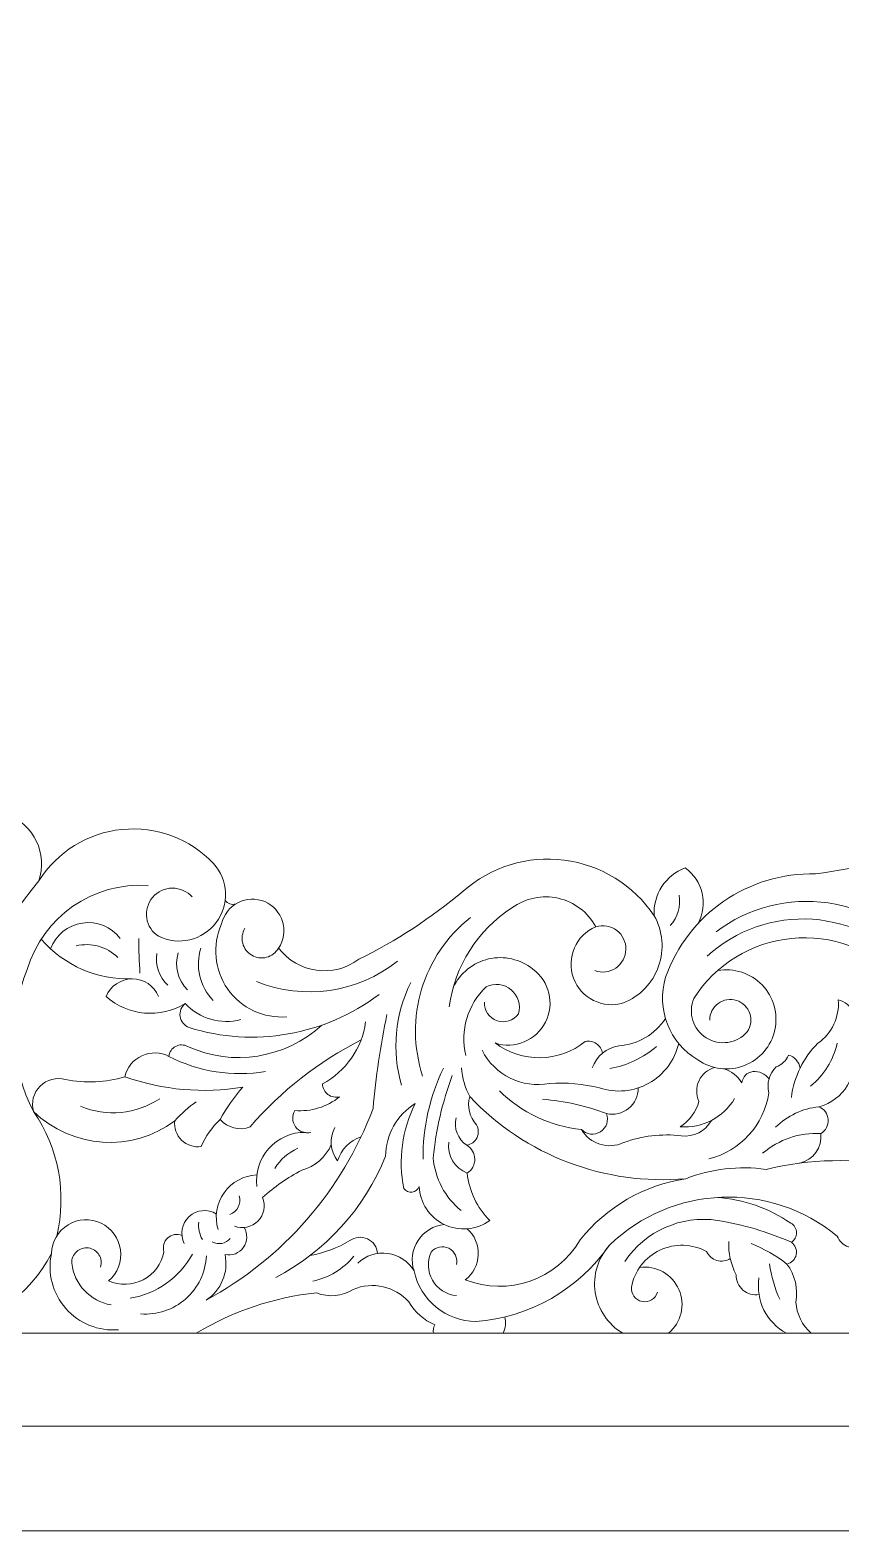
# Model space of a CAD drawing. Header units: millimetres. Extents: x 5152 to 5396, y 165 to 421.
# Drawn here: x 5274.2 to 5313.6, y 298.7 to 371.7 of the extents above; entities that cross this region are included whole.
import ezdxf

# ---------------------------------------------------------------- set-up
doc = ezdxf.new("R2010")
doc.units = ezdxf.units.MM
doc.header["$MEASUREMENT"] = 0
doc.layers.add('SITARA ALL', color=18, linetype='Continuous', true_color=0x000000)

msp = doc.modelspace()

# ---------------------------------------------------------------- linework, layer by layer
at = {"layer": 'SITARA ALL', "lineweight": 9}
for points, knots in [([(5152.3, 420.695), (5152.3, 420.695), (5396.3, 420.695), (5396.3, 420.695), (5396.3, 420.695), (5396.3, 298.695), (5396.3, 298.695), (5396.3, 298.695), (5152.3, 298.695), (5152.3, 298.695), (5152.3, 298.695), (5152.3, 420.695), (5152.3, 420.695)], [0, 0, 0, 0, 0.25, 0.25, 0.25, 0.5, 0.5, 0.5, 0.75, 0.75, 0.75, 1, 1, 1, 1]), ([(5158.284, 309.538), (5158.284, 309.538), (5158.284, 303.791), (5158.284, 303.791), (5158.284, 303.791), (5154.3, 303.791), (5154.3, 303.791), (5154.3, 303.791), (5154.3, 415.599), (5154.3, 415.599), (5154.3, 415.599), (5354.3, 415.599), (5354.3, 415.599), (5354.3, 415.599), (5354.3, 391.626), (5354.3, 391.626), (5354.3, 391.626), (5349.636, 391.626), (5349.636, 391.626), (5349.636, 391.626), (5349.636, 411.074), (5349.636, 411.074), (5349.636, 411.074), (5301.025, 411.074), (5301.025, 411.074), (5301.679, 410.889), (5302.203, 410.396), (5302.429, 409.755), (5302.655, 409.114), (5302.556, 408.402), (5302.163, 407.847), (5304.264, 410.007), (5307.224, 411.112), (5310.227, 410.858), (5311.335, 410.604), (5312.145, 409.652), (5312.219, 408.518), (5312.293, 407.383), (5311.613, 406.334), (5310.548, 405.938)], [0, 0, 0, 0, 0.071429, 0.071429, 0.071429, 0.142857, 0.142857, 0.142857, 0.214286, 0.214286, 0.214286, 0.285714, 0.285714, 0.285714, 0.357143, 0.357143, 0.357143, 0.428571, 0.428571, 0.428571, 0.5, 0.5, 0.5, 0.571429, 0.571429, 0.571429, 0.642857, 0.642857, 0.642857, 0.714286, 0.714286, 0.714286, 0.785714, 0.785714, 0.785714, 0.857143, 0.857143, 0.857143, 1, 1, 1, 1]), ([(5385.334, 308.316), (5385.334, 308.316), (5390.317, 308.316), (5390.317, 308.316), (5390.317, 308.316), (5390.317, 415.599), (5390.317, 415.599), (5390.317, 415.599), (5394.3, 415.599), (5394.3, 415.599), (5394.3, 415.599), (5394.3, 303.791), (5394.3, 303.791), (5394.3, 303.791), (5194.3, 303.791), (5194.3, 303.791), (5194.3, 303.791), (5194.3, 327.764), (5194.3, 327.764), (5194.3, 327.764), (5198.965, 327.764), (5198.965, 327.764), (5198.965, 327.764), (5198.965, 308.316), (5198.965, 308.316), (5198.965, 308.316), (5247.575, 308.316), (5247.575, 308.316), (5246.921, 308.501), (5246.398, 308.994), (5246.172, 309.635), (5245.945, 310.276), (5246.045, 310.988), (5246.438, 311.543), (5244.337, 309.383), (5241.376, 308.278), (5238.374, 308.532), (5237.266, 308.786), (5236.456, 309.738), (5236.382, 310.873), (5236.307, 312.007), (5236.987, 313.056), (5238.053, 313.453)], [0, 0, 0, 0, 0.066667, 0.066667, 0.066667, 0.133333, 0.133333, 0.133333, 0.2, 0.2, 0.2, 0.266667, 0.266667, 0.266667, 0.333333, 0.333333, 0.333333, 0.4, 0.4, 0.4, 0.466667, 0.466667, 0.466667, 0.533333, 0.533333, 0.533333, 0.6, 0.6, 0.6, 0.666667, 0.666667, 0.666667, 0.733333, 0.733333, 0.733333, 0.8, 0.8, 0.8, 0.866667, 0.866667, 0.866667, 1, 1, 1, 1]), ([(5328.343, 338.853), (5327.184, 339.313), (5325.876, 339.194), (5324.819, 338.533), (5323.762, 337.871), (5323.084, 336.746), (5322.992, 335.502), (5322.322, 335.67), (5321.635, 335.301), (5321.404, 334.65), (5320.975, 333.314), (5319.846, 332.321), (5318.467, 332.064), (5316.498, 331.408), (5314.47, 330.942), (5312.413, 330.671), (5309.144, 330.749), (5306.199, 328.721), (5305.111, 325.638), (5304.64, 324.094), (5305.292, 322.431), (5306.687, 321.62), (5307.347, 321.156), (5308.195, 321.053), (5308.947, 321.346), (5309.698, 321.638), (5310.254, 322.286), (5310.427, 323.074), (5310.601, 323.862), (5310.369, 324.684), (5309.809, 325.265), (5309.249, 325.845), (5308.437, 326.108), (5307.643, 325.964)], [0, 0, 0, 0, 0.083333, 0.083333, 0.083333, 0.166667, 0.166667, 0.166667, 0.25, 0.25, 0.25, 0.333333, 0.333333, 0.333333, 0.416667, 0.416667, 0.416667, 0.5, 0.5, 0.5, 0.583333, 0.583333, 0.583333, 0.666667, 0.666667, 0.666667, 0.75, 0.75, 0.75, 0.833333, 0.833333, 0.833333, 1, 1, 1, 1]), ([(5241.017, 319.986), (5242.416, 318.479), (5244.321, 317.545), (5246.369, 317.363), (5247.595, 317.003), (5248.915, 317.169), (5250.013, 317.824), (5251.111, 318.479), (5251.886, 319.561), (5252.151, 320.811), (5251.186, 321.018), (5250.346, 321.61), (5249.825, 322.449), (5249.304, 323.288), (5249.147, 324.303), (5249.389, 325.26), (5250.249, 328.036), (5252.564, 330.119), (5255.415, 330.685), (5259.563, 331.766), (5263.935, 331.639), (5268.014, 330.321), (5270.296, 329.882), (5272.521, 331.302), (5273.081, 333.558), (5274.367, 333.062), (5275.037, 331.641), (5274.605, 330.332), (5270.432, 325.359), (5269.227, 318.545), (5271.448, 312.446)], [0, 0, 0, 0, 0.090909, 0.090909, 0.090909, 0.181818, 0.181818, 0.181818, 0.272727, 0.272727, 0.272727, 0.363636, 0.363636, 0.363636, 0.454545, 0.454545, 0.454545, 0.545455, 0.545455, 0.545455, 0.636364, 0.636364, 0.636364, 0.727273, 0.727273, 0.727273, 0.818182, 0.818182, 0.818182, 1, 1, 1, 1]), ([(5282.065, 329.545), (5281.822, 329.822), (5281.471, 329.979), (5281.102, 329.977), (5280.733, 329.974), (5280.384, 329.812), (5280.145, 329.532), (5279.905, 329.251), (5279.799, 328.881), (5279.855, 328.516), (5279.91, 328.152), (5280.12, 327.83), (5280.432, 327.633), (5281.406, 327.155), (5282.58, 327.434), (5283.233, 328.299), (5283.886, 329.165), (5283.834, 330.371), (5283.107, 331.176), (5281.955, 332.385), (5280.311, 332.996), (5278.65, 332.831), (5276.988, 332.666), (5275.496, 331.745), (5274.605, 330.332)], [0, 0, 0, 0, 0.111111, 0.111111, 0.111111, 0.222222, 0.222222, 0.222222, 0.333333, 0.333333, 0.333333, 0.444444, 0.444444, 0.444444, 0.555556, 0.555556, 0.555556, 0.666667, 0.666667, 0.666667, 0.777778, 0.777778, 0.777778, 1, 1, 1, 1]), ([(5286.272, 327.055), (5287.208, 325.836), (5288.949, 325.595), (5290.179, 326.517), (5291.997, 327.412), (5293.7, 328.523), (5295.253, 329.825), (5296.598, 331.015), (5298.392, 331.568), (5300.174, 331.34), (5301.955, 331.113), (5303.553, 330.127), (5304.555, 328.636)], [0, 0, 0, 0, 0.2, 0.2, 0.2, 0.4, 0.4, 0.4, 0.6, 0.6, 0.6, 1, 1, 1, 1]), ([(5301.716, 328.096), (5300.745, 327.688), (5300.265, 326.591), (5300.627, 325.601), (5300.989, 324.612), (5302.062, 324.081), (5303.068, 324.396), (5303.866, 324.718), (5304.487, 325.367), (5304.772, 326.179), (5305.057, 326.992), (5304.978, 327.887), (5304.555, 328.636), (5304.49, 329.66), (5305.106, 330.605), (5306.069, 330.959), (5306.919, 330.34), (5307.186, 329.19), (5306.696, 328.259)], [0, 0, 0, 0, 0.142857, 0.142857, 0.142857, 0.285714, 0.285714, 0.285714, 0.428571, 0.428571, 0.428571, 0.571429, 0.571429, 0.571429, 0.714286, 0.714286, 0.714286, 1, 1, 1, 1]), ([(5282.268, 319.585), (5281.884, 319.316), (5281.533, 319.003), (5281.221, 318.652), (5279.129, 317.098), (5276.216, 317.292), (5274.344, 319.104), (5273.221, 321.246), (5273.111, 323.78), (5274.042, 326.012), (5274.797, 328.585), (5277.244, 330.286), (5279.919, 330.104)], [0, 0, 0, 0, 0.2, 0.2, 0.2, 0.4, 0.4, 0.4, 0.6, 0.6, 0.6, 1, 1, 1, 1]), ([(5284.632, 328.021), (5284.501, 327.803), (5284.463, 327.542), (5284.525, 327.295), (5284.588, 327.049), (5284.745, 326.839), (5284.965, 326.71), (5285.184, 326.581), (5285.445, 326.545), (5285.691, 326.611), (5285.936, 326.676), (5286.145, 326.835), (5286.272, 327.055), (5286.525, 327.435), (5286.596, 327.908), (5286.466, 328.346), (5286.335, 328.783), (5286.016, 329.139), (5285.596, 329.318), (5285.175, 329.496), (5284.698, 329.478), (5284.292, 329.268), (5283.887, 329.058), (5283.596, 328.679), (5283.499, 328.232), (5283.03, 327.198), (5283.143, 325.994), (5283.796, 325.065), (5284.449, 324.136), (5285.543, 323.621), (5286.675, 323.712)], [0, 0, 0, 0, 0.090909, 0.090909, 0.090909, 0.181818, 0.181818, 0.181818, 0.272727, 0.272727, 0.272727, 0.363636, 0.363636, 0.363636, 0.454545, 0.454545, 0.454545, 0.545455, 0.545455, 0.545455, 0.636364, 0.636364, 0.636364, 0.727273, 0.727273, 0.727273, 0.818182, 0.818182, 0.818182, 1, 1, 1, 1]), ([(5301.662, 325.963), (5302.003, 325.837), (5302.383, 325.883), (5302.684, 326.088), (5302.985, 326.292), (5303.169, 326.628), (5303.178, 326.992), (5303.187, 327.355), (5303.021, 327.701), (5302.731, 327.92), (5302.44, 328.139), (5302.063, 328.205), (5301.716, 328.096), (5301.334, 328.802), (5300.666, 329.308), (5299.883, 329.484), (5299.1, 329.66), (5298.28, 329.489), (5297.633, 329.014), (5295.958, 327.937), (5294.841, 326.181), (5294.577, 324.207)], [0, 0, 0, 0, 0.125, 0.125, 0.125, 0.25, 0.25, 0.25, 0.375, 0.375, 0.375, 0.5, 0.5, 0.5, 0.625, 0.625, 0.625, 0.75, 0.75, 0.75, 1, 1, 1, 1]), ([(5318.937, 324.144), (5318.382, 324.767), (5318.011, 325.533), (5317.864, 326.354), (5316.705, 327.93), (5314.962, 328.975), (5313.025, 329.255), (5311.089, 329.535), (5309.129, 329.033), (5307.57, 327.851)], [0, 0, 0, 0, 0.25, 0.25, 0.25, 0.5, 0.5, 0.5, 1, 1, 1, 1]), ([(5278.565, 327.533), (5278.129, 328.096), (5277.424, 328.38), (5276.72, 328.275), (5276.016, 328.169), (5275.424, 327.691), (5275.174, 327.025)], [0, 0, 0, 0, 0.333333, 0.333333, 0.333333, 1, 1, 1, 1]), ([(5307.135, 326.66), (5308.523, 327.939), (5310.378, 328.591), (5312.262, 328.461), (5314.145, 328.332), (5315.893, 327.431), (5317.093, 325.973), (5317.169, 325.803), (5317.107, 325.603), (5316.947, 325.507), (5316.787, 325.411), (5316.581, 325.451), (5316.467, 325.599), (5315.112, 327.012), (5313.185, 327.724), (5311.237, 327.531), (5309.288, 327.338), (5307.538, 326.262), (5306.487, 324.61), (5306.191, 323.908), (5306.447, 323.095), (5307.093, 322.691), (5307.739, 322.287), (5308.582, 322.411), (5309.084, 322.984), (5309.266, 323.246), (5309.312, 323.578), (5309.209, 323.88), (5309.106, 324.181), (5308.866, 324.416), (5308.562, 324.511), (5308.258, 324.607), (5307.926, 324.552), (5307.669, 324.364), (5307.412, 324.176), (5307.26, 323.876), (5307.26, 323.558)], [0, 0, 0, 0, 0.076923, 0.076923, 0.076923, 0.153846, 0.153846, 0.153846, 0.230769, 0.230769, 0.230769, 0.307692, 0.307692, 0.307692, 0.384615, 0.384615, 0.384615, 0.461538, 0.461538, 0.461538, 0.538462, 0.538462, 0.538462, 0.615385, 0.615385, 0.615385, 0.692308, 0.692308, 0.692308, 0.769231, 0.769231, 0.769231, 0.846154, 0.846154, 0.846154, 1, 1, 1, 1]), ([(5294.771, 325.146), (5295.103, 325.846), (5295.738, 326.356), (5296.493, 326.529), (5297.249, 326.703), (5298.042, 326.521), (5298.647, 326.036), (5299.458, 325.444), (5299.717, 324.349), (5299.261, 323.455), (5298.804, 322.56), (5297.764, 322.131), (5296.809, 322.441), (5298.118, 321.457), (5299.926, 321.484), (5301.203, 322.51), (5301.39, 322.551), (5301.585, 322.514), (5301.743, 322.407), (5301.901, 322.301), (5302.008, 322.134), (5302.04, 321.946)], [0, 0, 0, 0, 0.125, 0.125, 0.125, 0.25, 0.25, 0.25, 0.375, 0.375, 0.375, 0.5, 0.5, 0.5, 0.625, 0.625, 0.625, 0.75, 0.75, 0.75, 1, 1, 1, 1]), ([(5280.43, 324.71), (5280.213, 325.225), (5279.708, 325.56), (5279.149, 325.558), (5278.59, 325.556), (5278.087, 325.22), (5277.873, 324.703), (5278.946, 323.756), (5280.51, 323.619), (5281.73, 324.366), (5282.415, 323.621), (5283.456, 323.318), (5284.433, 323.578)], [0, 0, 0, 0, 0.2, 0.2, 0.2, 0.4, 0.4, 0.4, 0.6, 0.6, 0.6, 1, 1, 1, 1]), ([(5296.289, 324.422), (5296.273, 324.018), (5296.524, 323.652), (5296.906, 323.522), (5297.289, 323.392), (5297.711, 323.527), (5297.945, 323.856), (5298.075, 324.284), (5297.937, 324.747), (5297.594, 325.034), (5297.25, 325.32), (5296.77, 325.373), (5296.372, 325.169), (5295.475, 324.313), (5295.099, 323.047), (5295.383, 321.84)], [0, 0, 0, 0, 0.166667, 0.166667, 0.166667, 0.333333, 0.333333, 0.333333, 0.5, 0.5, 0.5, 0.666667, 0.666667, 0.666667, 1, 1, 1, 1]), ([(5281.73, 324.366), (5281.537, 324.213), (5281.442, 323.968), (5281.48, 323.725), (5281.518, 323.481), (5281.684, 323.277), (5281.914, 323.191), (5285.079, 322.206), (5288.521, 322.806), (5291.164, 324.805)], [0, 0, 0, 0, 0.25, 0.25, 0.25, 0.5, 0.5, 0.5, 1, 1, 1, 1]), ([(5320.11, 318.982), (5319.097, 319.578), (5318.289, 320.468), (5317.794, 321.533), (5316.372, 321.911), (5315.117, 322.757), (5314.233, 323.934), (5314.106, 324.241), (5313.837, 324.466), (5313.513, 324.539), (5313.585, 323.709), (5313.208, 322.904), (5312.525, 322.428), (5311.81, 321.722), (5311.355, 320.795), (5311.235, 319.796)], [0, 0, 0, 0, 0.166667, 0.166667, 0.166667, 0.333333, 0.333333, 0.333333, 0.5, 0.5, 0.5, 0.666667, 0.666667, 0.666667, 1, 1, 1, 1]), ([(5291.543, 323.82), (5291.23, 322.312), (5291.006, 320.787), (5290.872, 319.253), (5289.379, 315.265), (5286.489, 311.952), (5282.742, 309.929), (5283.478, 310.405), (5283.847, 311.283), (5283.668, 312.142), (5284.01, 312.075), (5284.36, 312.215), (5284.561, 312.5), (5284.762, 312.785), (5284.777, 313.16), (5284.6, 313.461)], [0, 0, 0, 0, 0.166667, 0.166667, 0.166667, 0.333333, 0.333333, 0.333333, 0.5, 0.5, 0.5, 0.666667, 0.666667, 0.666667, 1, 1, 1, 1]), ([(5305.103, 323.634), (5304.598, 322.863), (5303.761, 322.372), (5302.842, 322.305), (5302.241, 322.214), (5301.739, 321.799), (5301.538, 321.225)], [0, 0, 0, 0, 0.333333, 0.333333, 0.333333, 1, 1, 1, 1]), ([(5285.636, 321.055), (5284.032, 320.782), (5282.382, 321.04), (5280.938, 321.789), (5280.956, 321.996), (5281.078, 322.179), (5281.26, 322.276), (5281.443, 322.373), (5281.663, 322.371), (5281.844, 322.27), (5284.032, 321.276), (5286.6, 321.683), (5288.372, 323.307)], [0, 0, 0, 0, 0.2, 0.2, 0.2, 0.4, 0.4, 0.4, 0.6, 0.6, 0.6, 1, 1, 1, 1]), ([(5290.511, 323.471), (5290.334, 322.187), (5289.553, 321.064), (5288.41, 320.45), (5288.415, 320.248), (5288.512, 320.058), (5288.674, 319.936), (5288.837, 319.814), (5289.045, 319.773), (5289.242, 319.824), (5288.628, 319.328), (5287.846, 319.087), (5287.059, 319.154), (5286.912, 318.906), (5286.927, 318.594), (5287.099, 318.362), (5287.27, 318.131), (5287.564, 318.024), (5287.844, 318.093)], [0, 0, 0, 0, 0.142857, 0.142857, 0.142857, 0.285714, 0.285714, 0.285714, 0.428571, 0.428571, 0.428571, 0.571429, 0.571429, 0.571429, 0.714286, 0.714286, 0.714286, 1, 1, 1, 1]), ([(5290.288, 322.593), (5288.228, 321.542), (5286.393, 320.103), (5284.882, 318.353), (5284.368, 318.162), (5283.789, 318.307), (5283.425, 318.716)], [0, 0, 0, 0, 0.333333, 0.333333, 0.333333, 1, 1, 1, 1]), ([(5296.175, 322.085), (5296.791, 320.879), (5298.128, 320.223), (5299.459, 320.475), (5300.279, 320.526), (5301.102, 320.451), (5301.899, 320.254), (5302.698, 319.99), (5303.57, 320.075), (5304.302, 320.487), (5305.034, 320.9), (5305.559, 321.602), (5305.747, 322.421)], [0, 0, 0, 0, 0.2, 0.2, 0.2, 0.4, 0.4, 0.4, 0.6, 0.6, 0.6, 1, 1, 1, 1]), ([(5314.244, 322.1), (5314.522, 320.88), (5313.782, 319.657), (5312.572, 319.336), (5311.776, 319.255), (5311.032, 318.903), (5310.467, 318.337)], [0, 0, 0, 0, 0.333333, 0.333333, 0.333333, 1, 1, 1, 1]), ([(5280.938, 321.789), (5280.528, 322.004), (5280.041, 322.016), (5279.62, 321.823), (5279.199, 321.629), (5278.892, 321.252), (5278.787, 320.8), (5280.629, 320.146), (5282.605, 319.971), (5284.532, 320.291), (5284.103, 319.812), (5283.731, 319.283), (5283.425, 318.716), (5283.031, 318.345), (5282.717, 317.898), (5282.501, 317.402), (5282.154, 317.353), (5281.804, 317.468), (5281.554, 317.712), (5281.304, 317.957), (5281.181, 318.304), (5281.221, 318.652)], [0, 0, 0, 0, 0.125, 0.125, 0.125, 0.25, 0.25, 0.25, 0.375, 0.375, 0.375, 0.5, 0.5, 0.5, 0.625, 0.625, 0.625, 0.75, 0.75, 0.75, 1, 1, 1, 1]), ([(5307.223, 316.807), (5308.757, 317.185), (5309.909, 318.452), (5310.137, 320.016), (5310.021, 320.469), (5310.157, 320.951), (5310.494, 321.277), (5310.767, 321.376), (5310.986, 321.584), (5311.098, 321.852), (5311.391, 321.769), (5311.609, 321.523), (5311.657, 321.222)], [0, 0, 0, 0, 0.2, 0.2, 0.2, 0.4, 0.4, 0.4, 0.6, 0.6, 0.6, 1, 1, 1, 1]), ([(5275.471, 313.047), (5275.976, 315.135), (5275.566, 317.338), (5274.344, 319.104), (5274.217, 319.544), (5274.339, 320.018), (5274.663, 320.341), (5274.987, 320.665), (5275.461, 320.786), (5275.901, 320.659), (5276.86, 320.469), (5277.851, 320.517), (5278.787, 320.8)], [0, 0, 0, 0, 0.2, 0.2, 0.2, 0.4, 0.4, 0.4, 0.6, 0.6, 0.6, 1, 1, 1, 1]), ([(5294.726, 320.861), (5294.248, 319.568), (5293.935, 318.22), (5293.795, 316.848), (5293.885, 315.846), (5294.375, 314.924), (5295.155, 314.289)], [0, 0, 0, 0, 0.333333, 0.333333, 0.333333, 1, 1, 1, 1]), ([(5295.168, 321.231), (5295.209, 320.741), (5295.348, 320.266), (5295.577, 319.831), (5298.29, 316.964), (5302.161, 315.493), (5306.093, 315.838), (5304.062, 315.527), (5302.224, 314.464), (5300.945, 312.857), (5299.818, 310.921), (5297.444, 310.097), (5295.358, 310.915), (5295.74, 311.207), (5295.973, 311.654), (5295.991, 312.135), (5296.009, 312.616), (5295.812, 313.079), (5295.453, 313.4)], [0, 0, 0, 0, 0.142857, 0.142857, 0.142857, 0.285714, 0.285714, 0.285714, 0.428571, 0.428571, 0.428571, 0.571429, 0.571429, 0.571429, 0.714286, 0.714286, 0.714286, 1, 1, 1, 1]), ([(5307.512, 321.248), (5307.171, 321.16), (5306.887, 320.925), (5306.737, 320.606), (5306.587, 320.288), (5306.586, 319.92), (5306.734, 319.601), (5306.595, 319.09), (5306.271, 318.649), (5305.826, 318.364), (5306.897, 318.282), (5307.921, 318.814), (5308.468, 319.738)], [0, 0, 0, 0, 0.2, 0.2, 0.2, 0.4, 0.4, 0.4, 0.6, 0.6, 0.6, 1, 1, 1, 1]), ([(5310.146, 320.694), (5309.965, 320.947), (5309.664, 321.083), (5309.355, 321.052), (5309.073, 321.011), (5308.854, 320.786), (5308.822, 320.503), (5308.622, 320.826), (5308.315, 321.067), (5307.954, 321.185)], [0, 0, 0, 0, 0.25, 0.25, 0.25, 0.5, 0.5, 0.5, 1, 1, 1, 1]), ([(5297.018, 320.115), (5298.096, 319.05), (5299.504, 318.385), (5301.012, 318.232), (5301.429, 317.521), (5302.318, 317.244), (5303.064, 317.595), (5303.96, 317.92), (5304.919, 318.034), (5305.866, 317.927), (5306.467, 317.84), (5307.057, 318.138), (5307.343, 318.674)], [0, 0, 0, 0, 0.2, 0.2, 0.2, 0.4, 0.4, 0.4, 0.6, 0.6, 0.6, 1, 1, 1, 1]), ([(5302.232, 319.007), (5302.61, 318.919), (5303.007, 319.01), (5303.308, 319.253), (5303.609, 319.497), (5303.781, 319.866), (5303.774, 320.254)], [0, 0, 0, 0, 0.333333, 0.333333, 0.333333, 1, 1, 1, 1]), ([(5286.133, 311.029), (5288.557, 312.302), (5290.452, 314.39), (5291.483, 316.926), (5291.488, 317.974), (5292.032, 318.946), (5292.922, 319.499), (5292.281, 318.217), (5292.084, 316.76), (5292.364, 315.354), (5292.459, 315.228), (5292.614, 315.163), (5292.77, 315.184), (5292.926, 315.205), (5293.058, 315.309), (5293.116, 315.456), (5293.154, 314.661), (5293.624, 313.953), (5294.34, 313.608), (5295.057, 313.263), (5295.904, 313.337), (5296.549, 313.802), (5295.936, 314.426), (5295.55, 315.237), (5295.451, 316.106)], [0, 0, 0, 0, 0.111111, 0.111111, 0.111111, 0.222222, 0.222222, 0.222222, 0.333333, 0.333333, 0.333333, 0.444444, 0.444444, 0.444444, 0.555556, 0.555556, 0.555556, 0.666667, 0.666667, 0.666667, 0.777778, 0.777778, 0.777778, 1, 1, 1, 1]), ([(5294.562, 317.62), (5294.471, 316.97), (5294.839, 316.343), (5295.451, 316.106), (5295.686, 316.254), (5295.827, 316.513), (5295.823, 316.791), (5295.82, 317.069), (5295.672, 317.325), (5295.433, 317.467), (5295.651, 317.5), (5295.838, 317.639), (5295.932, 317.838), (5296.026, 318.037), (5296.016, 318.27), (5295.904, 318.459), (5295.567, 318.83), (5295.444, 319.348), (5295.577, 319.831)], [0, 0, 0, 0, 0.142857, 0.142857, 0.142857, 0.285714, 0.285714, 0.285714, 0.428571, 0.428571, 0.428571, 0.571429, 0.571429, 0.571429, 0.714286, 0.714286, 0.714286, 1, 1, 1, 1]), ([(5301.012, 318.232), (5301.256, 317.979), (5301.643, 317.933), (5301.939, 318.121), (5302.235, 318.31), (5302.358, 318.68), (5302.232, 319.007), (5301.236, 319.389), (5300.19, 319.622), (5299.126, 319.7)], [0, 0, 0, 0, 0.25, 0.25, 0.25, 0.5, 0.5, 0.5, 1, 1, 1, 1]), ([(5312.662, 318.036), (5312.904, 318.174), (5313.045, 318.437), (5313.025, 318.714), (5313.006, 318.991), (5312.83, 319.233), (5312.572, 319.336)], [0, 0, 0, 0, 0.333333, 0.333333, 0.333333, 1, 1, 1, 1]), ([(5287.581, 318.093), (5286.902, 318.102), (5286.253, 317.819), (5285.799, 317.314), (5285.345, 316.81), (5285.131, 316.134), (5285.212, 315.46)], [0, 0, 0, 0, 0.333333, 0.333333, 0.333333, 1, 1, 1, 1]), ([(5289.016, 318.334), (5288.736, 317.814), (5288.784, 317.18), (5289.138, 316.708), (5289.312, 317.258), (5289.74, 317.691), (5290.287, 317.873)], [0, 0, 0, 0, 0.333333, 0.333333, 0.333333, 1, 1, 1, 1]), ([(5311.638, 316.596), (5312.297, 316.745), (5312.739, 317.364), (5312.662, 318.036), (5311.632, 318.09), (5310.62, 317.747), (5309.835, 317.076)], [0, 0, 0, 0, 0.333333, 0.333333, 0.333333, 1, 1, 1, 1]), ([(5288.84, 317.503), (5288.578, 316.89), (5288.049, 316.429), (5287.405, 316.254), (5286.715, 315.892), (5286.073, 315.444), (5285.496, 314.92), (5285.655, 314.526), (5285.564, 314.075), (5285.266, 313.773), (5284.967, 313.471), (5284.517, 313.375), (5284.122, 313.529)], [0, 0, 0, 0, 0.2, 0.2, 0.2, 0.4, 0.4, 0.4, 0.6, 0.6, 0.6, 1, 1, 1, 1]), ([(5317.987, 313.612), (5318.152, 313.877), (5318.189, 314.203), (5318.086, 314.498), (5317.983, 314.794), (5317.752, 315.026), (5317.457, 315.131), (5317.502, 315.433), (5317.424, 315.74), (5317.241, 315.984), (5317.058, 316.228), (5316.786, 316.388), (5316.483, 316.429), (5314.337, 316.855), (5312.124, 316.808), (5309.998, 316.293), (5308.678, 316.476), (5307.335, 316.319), (5306.093, 315.838)], [0, 0, 0, 0, 0.142857, 0.142857, 0.142857, 0.285714, 0.285714, 0.285714, 0.428571, 0.428571, 0.428571, 0.571429, 0.571429, 0.571429, 0.714286, 0.714286, 0.714286, 1, 1, 1, 1]), ([(5285.212, 316.022), (5284.575, 315.994), (5283.987, 315.673), (5283.618, 315.152), (5283.25, 314.631), (5283.143, 313.97), (5283.328, 313.359)], [0, 0, 0, 0, 0.333333, 0.333333, 0.333333, 1, 1, 1, 1]), ([(5314.764, 312.625), (5314.543, 312.478), (5314.267, 312.44), (5314.014, 312.522), (5313.762, 312.603), (5313.561, 312.796), (5313.468, 313.044), (5310.193, 315.731), (5305.431, 315.546), (5302.382, 312.605), (5301.816, 311.982), (5301.561, 311.138), (5301.687, 310.307), (5301.812, 309.475), (5302.305, 308.744), (5303.028, 308.316)], [0, 0, 0, 0, 0.166667, 0.166667, 0.166667, 0.333333, 0.333333, 0.333333, 0.5, 0.5, 0.5, 0.666667, 0.666667, 0.666667, 1, 1, 1, 1]), ([(5303.125, 311.813), (5304.117, 313.294), (5305.875, 314.07), (5307.638, 313.809), (5308.876, 313.61), (5310.084, 313.252), (5311.231, 312.745), (5311.395, 312.844), (5311.493, 313.024), (5311.487, 313.216), (5311.481, 313.408), (5311.373, 313.582), (5311.203, 313.671), (5310.143, 314.407), (5308.903, 314.84), (5307.615, 314.922)], [0, 0, 0, 0, 0.166667, 0.166667, 0.166667, 0.333333, 0.333333, 0.333333, 0.5, 0.5, 0.5, 0.666667, 0.666667, 0.666667, 1, 1, 1, 1]), ([(5283.245, 314.119), (5282.824, 314.38), (5282.281, 314.329), (5281.917, 313.993), (5281.553, 313.657), (5281.457, 313.12), (5281.684, 312.68)], [0, 0, 0, 0, 0.333333, 0.333333, 0.333333, 1, 1, 1, 1]), ([(5269.957, 308.407), (5272.215, 308.763), (5274.166, 310.171), (5275.213, 312.202), (5275.231, 312.772), (5275.536, 313.295), (5276.023, 313.592), (5276.51, 313.888), (5277.115, 313.918), (5277.629, 313.672), (5278.144, 313.426), (5278.499, 312.936), (5278.574, 312.371), (5278.649, 311.805), (5278.432, 311.24), (5278, 310.868), (5278.542, 310.627), (5279.164, 310.647), (5279.689, 310.923), (5280.214, 311.199), (5280.584, 311.7), (5280.692, 312.284), (5280.619, 312.525), (5280.691, 312.788), (5280.878, 312.958), (5281.065, 313.128), (5281.334, 313.175), (5281.567, 313.078)], [0, 0, 0, 0, 0.1, 0.1, 0.1, 0.2, 0.2, 0.2, 0.3, 0.3, 0.3, 0.4, 0.4, 0.4, 0.5, 0.5, 0.5, 0.6, 0.6, 0.6, 0.7, 0.7, 0.7, 0.8, 0.8, 0.8, 1, 1, 1, 1]), ([(5294.34, 313.608), (5293.818, 313.557), (5293.348, 313.272), (5293.061, 312.833), (5292.774, 312.394), (5292.701, 311.849), (5292.864, 311.35)], [0, 0, 0, 0, 0.333333, 0.333333, 0.333333, 1, 1, 1, 1]), ([(5287.81, 312.103), (5288.492, 312.219), (5289.146, 312.463), (5289.737, 312.823), (5289.988, 313.005), (5290.318, 313.038), (5290.599, 312.909), (5290.881, 312.779), (5291.07, 312.508), (5291.095, 312.199)], [0, 0, 0, 0, 0.25, 0.25, 0.25, 0.5, 0.5, 0.5, 1, 1, 1, 1]), ([(5290.128, 311.735), (5290.519, 312.103), (5291.057, 312.273), (5291.589, 312.199), (5292.12, 312.124), (5292.59, 311.812), (5292.864, 311.35), (5293.164, 309.922), (5294.419, 308.897), (5295.878, 308.891), (5298.495, 309.089), (5300.882, 310.452), (5302.382, 312.605)], [0, 0, 0, 0, 0.2, 0.2, 0.2, 0.4, 0.4, 0.4, 0.6, 0.6, 0.6, 1, 1, 1, 1]), ([(5304.714, 310.309), (5304.618, 309.989), (5304.293, 309.794), (5303.964, 309.86), (5303.636, 309.927), (5303.413, 310.233), (5303.449, 310.566), (5303.598, 311.351), (5304.115, 312.019), (5304.838, 312.36), (5305.562, 312.701), (5306.405, 312.675), (5307.107, 312.29), (5307.204, 312.081), (5307.386, 311.925), (5307.607, 311.86), (5307.827, 311.794), (5308.065, 311.827), (5308.26, 311.949)], [0, 0, 0, 0, 0.142857, 0.142857, 0.142857, 0.285714, 0.285714, 0.285714, 0.428571, 0.428571, 0.428571, 0.571429, 0.571429, 0.571429, 0.714286, 0.714286, 0.714286, 1, 1, 1, 1]), ([(5308.185, 312.784), (5308.163, 312.221), (5308.287, 311.661), (5308.546, 311.16), (5308.54, 310.876), (5308.661, 310.605), (5308.876, 310.42), (5309.091, 310.235), (5309.377, 310.156), (5309.657, 310.205)], [0, 0, 0, 0, 0.25, 0.25, 0.25, 0.5, 0.5, 0.5, 1, 1, 1, 1]), ([(5311.231, 312.745), (5311.422, 312.609), (5311.515, 312.372), (5311.467, 312.142), (5311.42, 311.913), (5311.242, 311.732), (5311.012, 311.682), (5310.486, 312.098), (5309.902, 312.435), (5309.279, 312.682)], [0, 0, 0, 0, 0.25, 0.25, 0.25, 0.5, 0.5, 0.5, 1, 1, 1, 1]), ([(5275.213, 312.202), (5275.01, 311.248), (5275.269, 310.256), (5275.913, 309.524), (5276.557, 308.792), (5277.509, 308.407), (5278.48, 308.487)], [0, 0, 0, 0, 0.333333, 0.333333, 0.333333, 1, 1, 1, 1]), ([(5277.608, 311.537), (5277.672, 311.739), (5277.643, 311.959), (5277.529, 312.139), (5277.415, 312.318), (5277.228, 312.438), (5277.018, 312.466), (5276.808, 312.495), (5276.596, 312.429), (5276.438, 312.286), (5276.281, 312.143), (5276.195, 311.939), (5276.203, 311.727), (5276.323, 310.7), (5277.101, 309.875), (5278.118, 309.695)], [0, 0, 0, 0, 0.166667, 0.166667, 0.166667, 0.333333, 0.333333, 0.333333, 0.5, 0.5, 0.5, 0.666667, 0.666667, 0.666667, 1, 1, 1, 1]), ([(5279.559, 309.255), (5280.361, 309.195), (5281.154, 309.462), (5281.757, 309.995), (5282.36, 310.528), (5282.722, 311.281), (5282.761, 312.085)], [0, 0, 0, 0, 0.333333, 0.333333, 0.333333, 1, 1, 1, 1]), ([(5294.931, 311.657), (5295.006, 311.976), (5294.853, 312.304), (5294.56, 312.451), (5294.266, 312.597), (5293.911, 312.523), (5293.702, 312.27), (5293.498, 311.828), (5293.522, 311.314), (5293.766, 310.892), (5294.011, 310.47), (5294.445, 310.194), (5294.931, 310.151)], [0, 0, 0, 0, 0.2, 0.2, 0.2, 0.4, 0.4, 0.4, 0.6, 0.6, 0.6, 1, 1, 1, 1]), ([(5305.25, 308.316), (5305.877, 308.833), (5306.085, 309.702), (5305.759, 310.447), (5305.434, 311.192), (5304.655, 311.631), (5303.849, 311.522)], [0, 0, 0, 0, 0.333333, 0.333333, 0.333333, 1, 1, 1, 1]), ([(5312.204, 308.316), (5311.761, 308.7), (5311.49, 309.245), (5311.449, 309.829), (5311.573, 310.481), (5311.414, 311.154), (5311.012, 311.682)], [0, 0, 0, 0, 0.333333, 0.333333, 0.333333, 1, 1, 1, 1]), ([(5248.186, 309.375), (5247.754, 309.421), (5247.426, 309.787), (5247.427, 310.221), (5247.427, 310.656), (5247.756, 311.02), (5248.189, 311.065), (5248.842, 310.972), (5249.344, 310.437), (5249.398, 309.779), (5249.451, 309.121), (5249.04, 308.513), (5248.41, 308.316), (5248.41, 308.316), (5364.043, 308.316), (5364.043, 308.316)], [0, 0, 0, 0, 0.166667, 0.166667, 0.166667, 0.333333, 0.333333, 0.333333, 0.5, 0.5, 0.5, 0.666667, 0.666667, 0.666667, 1, 1, 1, 1]), ([(5293.821, 308.316), (5293.785, 308.453), (5293.803, 308.598), (5293.87, 308.723), (5293.347, 308.958), (5292.908, 309.347), (5292.613, 309.839), (5291.934, 310.601), (5290.846, 310.847), (5289.905, 310.452), (5289.372, 310.111), (5288.706, 310.049), (5288.118, 310.285), (5286.044, 310.066), (5284.044, 309.394), (5282.259, 308.316)], [0, 0, 0, 0, 0.166667, 0.166667, 0.166667, 0.333333, 0.333333, 0.333333, 0.5, 0.5, 0.5, 0.666667, 0.666667, 0.666667, 1, 1, 1, 1])]:
    msp.add_open_spline(points, degree=3, knots=knots, dxfattribs=at)
for points in [[(5305.339, 328.15), (5305.698, 328.556), (5305.856, 329.1), (5305.772, 329.635)], [(5283.671, 329.378), (5283.79, 329.222), (5283.991, 329.153), (5284.18, 329.204)], [(5295.608, 328.549), (5293.296, 326.713), (5292.369, 323.637), (5293.285, 320.831)], [(5274.719, 327.493), (5275.827, 326.21), (5277.455, 325.498), (5279.149, 325.558)], [(5278.452, 326.601), (5277.917, 327.129), (5277.147, 327.343), (5276.417, 327.166)], [(5279.469, 327.533), (5279.468, 326.968), (5279.487, 326.403), (5279.525, 325.839)], [(5280.345, 326.799), (5280.263, 326.225), (5280.463, 325.647), (5280.882, 325.247)], [(5281.39, 326.827), (5281.193, 326.188), (5281.366, 325.492), (5281.842, 325.021)], [(5282.492, 327.053), (5282.206, 326.161), (5282.433, 325.185), (5283.086, 324.513)], [(5285.192, 325.433), (5287.495, 324.508), (5290.114, 324.883), (5292.062, 326.42)], [(5292.704, 325.382), (5291.933, 323.831), (5291.773, 322.048), (5292.257, 320.385)], [(5302.398, 321.197), (5303.24, 321.344), (5304.026, 321.718), (5304.672, 322.278)], [(5312.168, 320.345), (5312.825, 320.871), (5313.28, 321.606), (5313.458, 322.428)], [(5294.299, 321.21), (5293.629, 319.834), (5293.289, 318.32), (5293.306, 316.789)], [(5276.637, 319.359), (5277.902, 318.838), (5279.342, 318.975), (5280.485, 319.726)], [(5294.91, 318.807), (5294.783, 318.294), (5294.992, 317.757), (5295.433, 317.467)], [(5287.206, 317.318), (5286.746, 317.107), (5286.357, 316.767), (5286.086, 316.339)], [(5283.895, 314.095), (5284.267, 314.225), (5284.468, 314.626), (5284.348, 315.001)], [(5282.393, 313.727), (5282.351, 313.433), (5282.411, 313.133), (5282.563, 312.878)], [(5283.045, 312.765), (5283.34, 312.601), (5283.71, 312.672), (5283.923, 312.935)], [(5279.048, 310.019), (5280.336, 310.235), (5281.453, 311.026), (5282.081, 312.17)], [(5287.944, 310.855), (5288.725, 311.021), (5289.427, 311.445), (5289.936, 312.06)], [(5310.167, 311.692), (5310.256, 311.098), (5310.423, 310.518), (5310.663, 309.968)], [(5309.657, 311.006), (5309.486, 309.914), (5310.025, 308.835), (5311.001, 308.316)], [(5297.2, 308.316), (5297.326, 308.562), (5297.355, 308.846), (5297.282, 309.113)]]:
    msp.add_open_spline(points, degree=3, dxfattribs=at)

doc.saveas('drawing.dxf')
